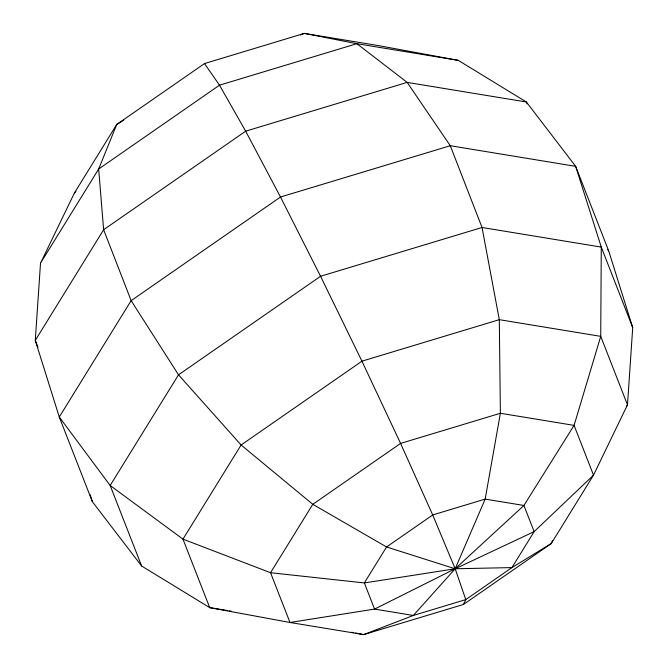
<?xml version="1.0" encoding="UTF-8"?>
<svg xmlns="http://www.w3.org/2000/svg" width="668" height="668" viewBox="0 0 668 668"><rect width="100%" height="100%" fill="white"/><g stroke="black" fill="none" stroke-linecap="round" stroke-linejoin="round"><path stroke-width="1" d="M40.514 263.159L35.279 340.396L59.277 417.007L92.343 501.66L141.616 566.005L209.719 607.638L289.987 622.484L363.676 634.6L463.475 604.448L551.267 543.543L593.51 475.14L627.486 404.841L632.721 327.604L608.723 250.993L575.657 166.34L526.384 101.995L458.281 60.362L378.013 45.516L304.324 33.4L204.525 63.552L116.733 124.457L74.49 192.86L40.514 263.159L98.664 169.021L116.733 124.457L123.73 120.182M552.419 540.696L551.267 543.543L511.93 567.591L465.78 599.605L413.308 615.462L363.676 634.6L355.593 633.014M463.475 604.448L465.78 599.605L455.175 568.769L432.714 514.953L400.583 443.418L361.939 361.179L320.565 276.276L280.502 197.018L245.674 131.178L219.488 85.187L204.525 63.552M626.392 406.603L627.486 404.841L600.732 336.355L601.275 247.093L575.657 166.34L450.29 145.724L280.502 197.018L131.145 300.642L59.277 417.007L110.162 485.494L141.616 566.005M74.49 192.86L75.993 191.424M300.425 34.903L304.324 33.4L356.854 43.687L458.281 60.362M227.137 610.502L209.719 607.638L182.965 539.143L110.162 485.494L178.515 374.823L320.565 276.276L482.045 227.487L601.275 247.093L632.721 327.604M229.182 610.836L231.228 611.17M351.552 632.229L353.572 632.621M607.488 249.323L608.723 250.993M527.144 103.932L526.384 101.995L407.154 82.389L245.674 131.178L103.632 229.725L35.279 340.396L37.926 347.185M90.155 494.771L92.343 501.66M500.382 413.267L485.177 499.096L455.175 568.769L413.308 615.462L374.564 609.091L289.987 622.484L270.548 572.718L182.965 539.143L241.115 445.005L361.939 361.179L499.305 319.671L600.732 336.355L574.079 425.382L523.921 505.467L455.175 568.769L374.564 609.091L364.352 582.93L386.555 546.975L432.714 514.953L485.177 499.096L523.921 505.467L534.141 531.628L511.93 567.591L455.175 568.769L364.352 582.93L270.548 572.718L312.799 504.323L400.583 443.418L500.382 413.267L574.079 425.382L593.51 475.14L534.141 531.628L455.175 568.769L386.555 546.975L312.799 504.323L241.115 445.005L178.515 374.823L131.145 300.642L103.632 229.725L98.664 169.021L219.488 85.187L356.854 43.687L407.154 82.389L450.29 145.724L482.045 227.487L499.305 319.671L500.382 413.267"/></g></svg>
